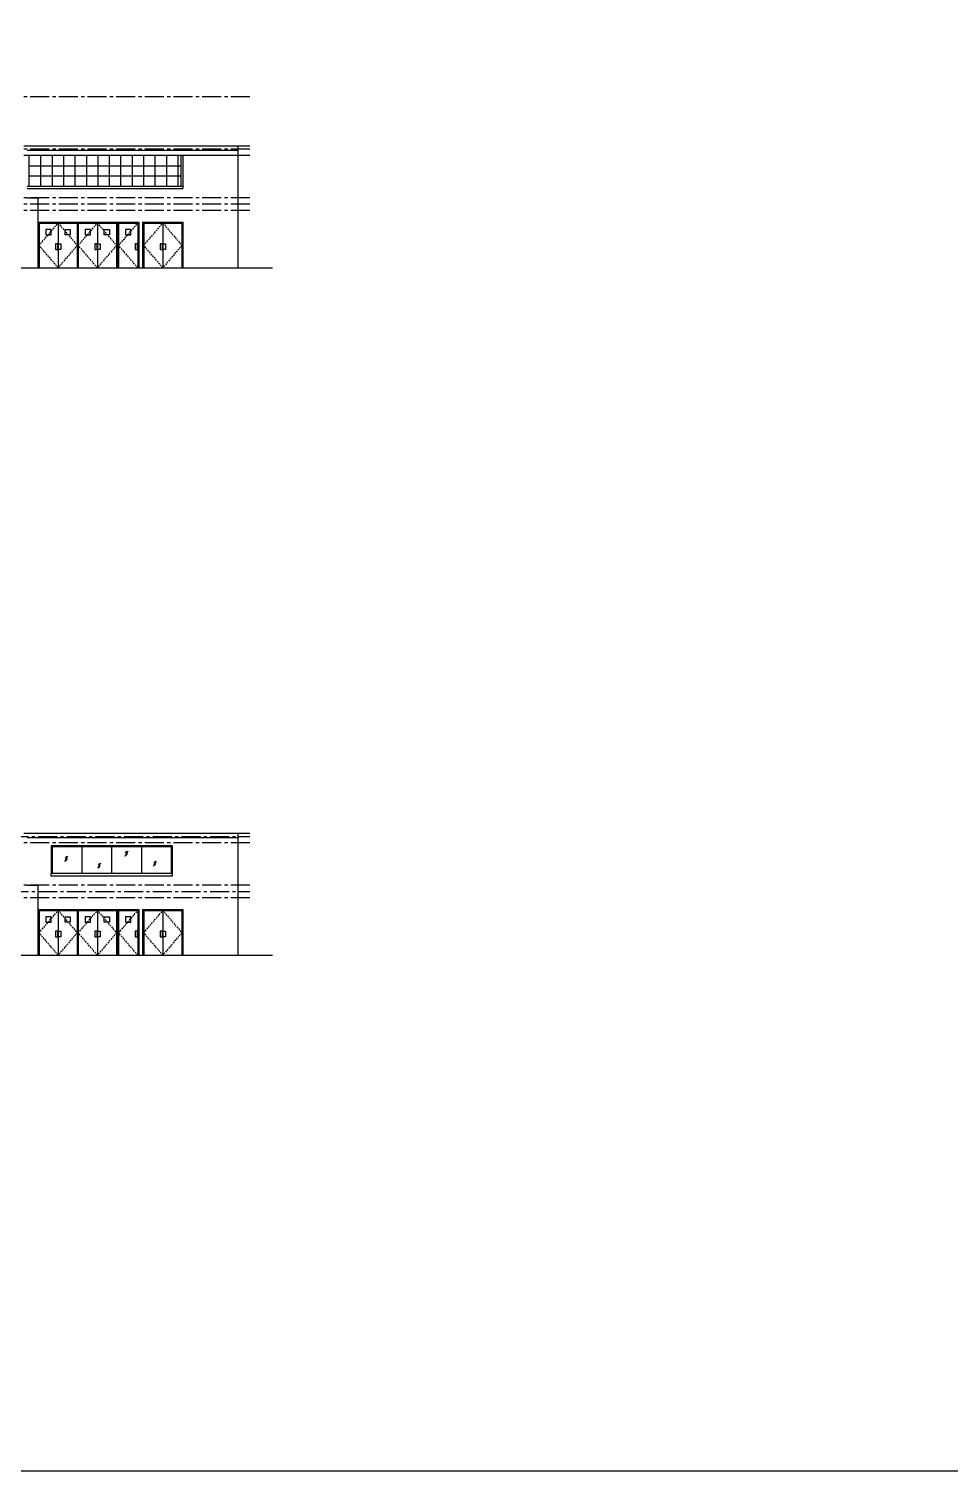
# Model space of a CAD drawing. Header units: inches. Extents: x -5252 to 14398, y -1665 to 9844.
# Drawn here: x 7750 to 9485, y -1665 to 1054 of the extents above; entities that cross this region are included whole.
import ezdxf

# ---------------------------------------------------------------- set-up
doc = ezdxf.new("R2010")
doc.units = ezdxf.units.IN
doc.header["$LTSCALE"] = 48
doc.header["$MEASUREMENT"] = 0
doc.linetypes.add('CENTER2', pattern=[1.125, 0.75, -0.125, 0.125, -0.125])
doc.linetypes.add('HIDDEN2', pattern=[0.1875, 0.125, -0.0625])
for name, color, linetype in [('a-anno-symb', 91, 'Continuous'), ('E-2', 2, 'Continuous'), ('E-3', 6, 'Continuous'), ('E-4', 1, 'Continuous'), ('E-5', 5, 'Continuous'), ('E-6', 8, 'Continuous')]:
    doc.layers.add(name, color=color, linetype=linetype)

msp = doc.modelspace()

# ---------------------------------------------------------------- linework, layer by layer
at = {"layer": 'a-anno-symb', "color": 8, "linetype": 'CENTER2', "ltscale": 0.75}
for p, q in [((5711.9, 603.5), (8166.2, 603.5)), ((6147.2, -692.1), (8166.2, -692.1))]:
    msp.add_line(p, q, dxfattribs=at)
at = {"layer": 'a-anno-symb', "color": 8, "linetype": 'CENTER2'}
for p, q in [((6147.2, -468.6), (8166.2, -468.6)), ((6147.2, -572.3), (8166.2, -572.3))]:
    msp.add_line(p, q, dxfattribs=at)
for points in [[(8166.2, 925.5), (5968.5, 925.5), (5884.4, 936.5), (5711.9, 936.5)], [(8166.2, 832.5), (5968.5, 832.5), (5884.4, 886.3), (5711.9, 886.3)], [(8166.2, 827), (5968.5, 827), (5884.4, 837.4), (5711.9, 837.4)], [(8166.2, 815), (5968.5, 815), (5898.9, 791.3), (5833.7, 791.3)], [(8166.2, 735.5), (5968.5, 735.5), (5896.6, 743.8), (5711.9, 743.8)], [(8166.2, 723.2), (5968.5, 723.2), (5898.9, 698.3), (5711.9, 698.3)], [(8166.2, 711.2), (5968.5, 711.2), (5898.9, 650.7), (5711.9, 650.7)], [(8166.2, -463.1), (6291, -463.1), (6236.6, -431), (6154, -431)], [(8166.2, -480.6), (6291, -480.6), (6251.1, -500.1), (6156.2, -500.1)], [(8166.2, -560.1), (6291, -560.1), (6248.9, -536.7), (6154, -536.7)], [(8166.2, -584.3), (6291, -584.3), (6251.1, -606.6), (6156.2, -606.6)]]:
    msp.add_lwpolyline(points, dxfattribs=at)
at = {"layer": 'Defpoints'}
msp.add_lwpolyline([(14397.5, 3887.3), (14397.5, -1664.8), (-5252.2, -1664.8), (-5252.2, 3887.3), (5947.5, 3887.3)], dxfattribs=at)
at = {"layer": 'E-2'}
for p, q in [((5927.4, 603.5), (8208.6, 603.5)), ((6249.9, -692.1), (8208.6, -692.1))]:
    msp.add_line(p, q, dxfattribs=at)
at = {"layer": 'E-3'}
for p, q in [((8143.1, 832.5), (7746.3, 832.5)), ((7746.3, 735.5), (7766.8, 735.5)), ((7766.8, 735.5), (7766.8, 603.5)), ((8143.1, -463.1), (7746.3, -463.1)), ((7746.3, -560.1), (7766.8, -560.1)), ((7766.8, -560.1), (7766.8, -692.1))]:
    msp.add_line(p, q, dxfattribs=at)
at = {"layer": 'E-4'}
for p, q in [((8143.1, 824.5), (7746.3, 824.5)), ((8143.1, 832.5), (8143.1, 603.5)), ((8143.1, 832.5), (8143.1, 736.2)), ((8143.1, 815), (7746.3, 815)), ((8143.1, -471.1), (7746.3, -471.1)), ((8143.1, -463.1), (8143.1, -692.1)), ((8143.1, -463.1), (8143.1, -559.4))]:
    msp.add_line(p, q, dxfattribs=at)
at = {"layer": 'E-5'}
for p, q in [((7750.3, 757.5), (7750.3, 815)), ((8036, 815), (8036, 757.5)), ((8040, 815), (8040, 752.5)), ((7746.3, 757.5), (8040, 757.5)), ((7746.3, 752.5), (8040, 752.5)), ((7766.8, 689.5), (7766.8, 603.5)), ((7766.8, 689.5), (7956.8, 689.5)), ((7768.8, 687.5), (7768.8, 603.5)), ((7768.8, 687.5), (7840.8, 687.5)), ((7804.8, 687.5), (7804.8, 603.5)), ((7840.8, 687.5), (7840.8, 603.5)), ((7842.8, 687.5), (7842.8, 603.5)), ((7842.8, 687.5), (7914.8, 687.5)), ((7878.8, 687.5), (7878.8, 603.5)), ((7914.8, 687.5), (7914.8, 603.5)), ((7916.8, 689.5), (7916.8, 603.5)), ((7918.8, 687.5), (7918.8, 603.5)), ((7918.8, 687.5), (7954.8, 687.5)), ((7954.8, 687.5), (7954.8, 603.5)), ((7956.8, 689.5), (7956.8, 603.5)), ((7964, 689.5), (7964, 603.5)), ((7964, 689.5), (8040, 689.5)), ((7966, 687.5), (7966, 603.5)), ((7966, 687.5), (8038, 687.5)), ((8002, 687.5), (8002, 603.5)), ((8038, 687.5), (8038, 603.5)), ((8040, 689.5), (8040, 603.5)), ((7791.6, -486.1), (7791.6, -538.1)), ((8019.6, -486.1), (7791.6, -486.1)), ((7793.6, -488.1, 20), (7793.6, -538.1, 20)), ((8017.6, -488.1), (7793.6, -488.1)), ((8017.6, -488.1, 20), (8017.6, -538.1, 20)), ((8019.6, -486.1), (8019.6, -538.1)), ((8019.6, -538.1), (7791.6, -538.1)), ((7791.6, -543.1), (7791.6, -538.1)), ((8019.6, -543.1), (7791.6, -543.1)), ((8019.6, -538.1), (8019.6, -543.1)), ((7766.8, -606.1), (7766.8, -692.1)), ((7766.8, -606.1), (7956.8, -606.1)), ((7768.8, -608.1), (7768.8, -692.1)), ((7768.8, -608.1), (7840.8, -608.1)), ((7804.8, -608.1), (7804.8, -692.1)), ((7840.8, -608.1), (7840.8, -692.1)), ((7842.8, -608.1), (7842.8, -692.1)), ((7842.8, -608.1), (7914.8, -608.1)), ((7878.8, -608.1), (7878.8, -692.1)), ((7914.8, -608.1), (7914.8, -692.1)), ((7916.8, -606.1), (7916.8, -692.1)), ((7918.8, -608.1), (7918.8, -692.1)), ((7918.8, -608.1), (7954.8, -608.1)), ((7954.8, -608.1), (7954.8, -692.1)), ((7956.8, -606.1), (7956.8, -692.1)), ((7964, -606.1), (7964, -692.1)), ((7964, -606.1), (8040, -606.1)), ((7966, -608.1), (7966, -692.1)), ((7966, -608.1), (8038, -608.1)), ((8002, -608.1), (8002, -692.1)), ((8038, -608.1), (8038, -692.1)), ((8040, -606.1), (8040, -692.1))]:
    msp.add_line(p, q, dxfattribs=at)
at = {"layer": 'E-6'}
for p, q in [((7771.9, 815), (7771.9, 757.5)), ((7793.4, 815), (7793.4, 757.5)), ((7814.9, 815), (7814.9, 757.5)), ((7836.5, 815), (7836.5, 757.5)), ((7858, 815), (7858, 757.5)), ((7879.5, 815), (7879.5, 757.5)), ((7901.1, 815), (7901.1, 757.5)), ((7922.6, 815), (7922.6, 757.5)), ((7944.1, 815), (7944.1, 757.5)), ((7965.7, 815), (7965.7, 757.5)), ((7987.2, 815), (7987.2, 757.5)), ((8008.7, 815), (8008.7, 757.5)), ((8030.3, 815), (8030.3, 757.5)), ((7849.6, -488.1), (7849.6, -538.1)), ((7905.6, -488.1), (7905.6, -538.1)), ((7961.6, -488.1), (7961.6, -538.1)), ((7817.7, -515.4), (7823.4, -505.3)), ((7818.9, -509.8), (7821.1, -506)), ((7820.6, -513.7), (7822.5, -510.3)), ((7930.8, -505.4), (7936.5, -495.3)), ((7932, -499.8), (7934.2, -496)), ((7933.7, -503.7), (7935.6, -500.3)), ((7984.3, -524.5), (7990, -514.4)), ((7985.5, -518.9), (7987.7, -515.1)), ((7879.4, -528.4), (7885.1, -518.3)), ((7880.6, -522.8), (7882.8, -518.9)), ((7882.3, -526.7), (7884.2, -523.3)), ((7987.2, -522.8), (7989.1, -519.4))]:
    msp.add_line(p, q, dxfattribs=at)
for points in [[(7750.3, 795.8), (8036, 795.8)], [(7750.3, 776.6), (8036, 776.6)]]:
    msp.add_lwpolyline(points, dxfattribs=at)
at = {"layer": 'E-6', "linetype": 'HIDDEN2', "ltscale": 0.5}
for points in [[(7804.8, 603.5), (7768.8, 645.5), (7804.8, 687.5), (7840.8, 645.5), (7804.8, 603.5)], [(7878.8, 603.5), (7842.8, 645.5), (7878.8, 687.5), (7914.8, 645.5), (7878.8, 603.5)], [(7954.8, 603.5), (7918.8, 645.5), (7954.8, 687.5)], [(8002, 603.5), (7966, 645.5), (8002, 687.5), (8038, 645.5), (8002, 603.5)], [(7804.8, -692.1), (7768.8, -650.1), (7804.8, -608.1), (7840.8, -650.1), (7804.8, -692.1)], [(7878.8, -692.1), (7842.8, -650.1), (7878.8, -608.1), (7914.8, -650.1), (7878.8, -692.1)], [(7954.8, -692.1), (7918.8, -650.1), (7954.8, -608.1)], [(8002, -692.1), (7966, -650.1), (8002, -608.1), (8038, -650.1), (8002, -692.1)]]:
    msp.add_lwpolyline(points, dxfattribs=at)
at = {"layer": 'E-6'}
for points in [[(7781.8, 665.5), (7791.8, 665.5), (7791.8, 675.5), (7781.8, 675.5)], [(7827.8, 665.5), (7817.8, 665.5), (7817.8, 675.5), (7827.8, 675.5)], [(7855.8, 665.5), (7865.8, 665.5), (7865.8, 675.5), (7855.8, 675.5)], [(7901.8, 665.5), (7891.8, 665.5), (7891.8, 675.5), (7901.8, 675.5)], [(7931.8, 665.5), (7941.8, 665.5), (7941.8, 675.5), (7931.8, 675.5)], [(7804.3, 648.5), (7799.9, 648.5), (7799.9, 637.9), (7804.3, 637.9)], [(7805.3, 648.5), (7809.7, 648.5), (7809.7, 637.9), (7805.3, 637.9)], [(7878.3, 648.5), (7873.9, 648.5), (7873.9, 637.9), (7878.3, 637.9)], [(7879.3, 648.5), (7883.7, 648.5), (7883.7, 637.9), (7879.3, 637.9)], [(7954.3, 648.5), (7949.9, 648.5), (7949.9, 637.9), (7954.3, 637.9)], [(8001.5, 648.5), (7997, 648.5), (7997, 637.9), (8001.5, 637.9)], [(8002.5, 648.5), (8006.9, 648.5), (8006.9, 637.9), (8002.5, 637.9)], [(7781.8, -630.1), (7791.8, -630.1), (7791.8, -620.1), (7781.8, -620.1)], [(7827.8, -630.1), (7817.8, -630.1), (7817.8, -620.1), (7827.8, -620.1)], [(7855.8, -630.1), (7865.8, -630.1), (7865.8, -620.1), (7855.8, -620.1)], [(7901.8, -630.1), (7891.8, -630.1), (7891.8, -620.1), (7901.8, -620.1)], [(7931.8, -630.1), (7941.8, -630.1), (7941.8, -620.1), (7931.8, -620.1)], [(7804.3, -647.1), (7799.9, -647.1), (7799.9, -657.6), (7804.3, -657.6)], [(7805.3, -647.1), (7809.7, -647.1), (7809.7, -657.6), (7805.3, -657.6)], [(7878.3, -647.1), (7873.9, -647.1), (7873.9, -657.6), (7878.3, -657.6)], [(7879.3, -647.1), (7883.7, -647.1), (7883.7, -657.6), (7879.3, -657.6)], [(7954.3, -647.1), (7949.9, -647.1), (7949.9, -657.6), (7954.3, -657.6)], [(8001.5, -647.1), (7997, -647.1), (7997, -657.6), (8001.5, -657.6)], [(8002.5, -647.1), (8006.9, -647.1), (8006.9, -657.6), (8002.5, -657.6)]]:
    msp.add_lwpolyline(points, close=True, dxfattribs=at)

doc.saveas('drawing.dxf')
